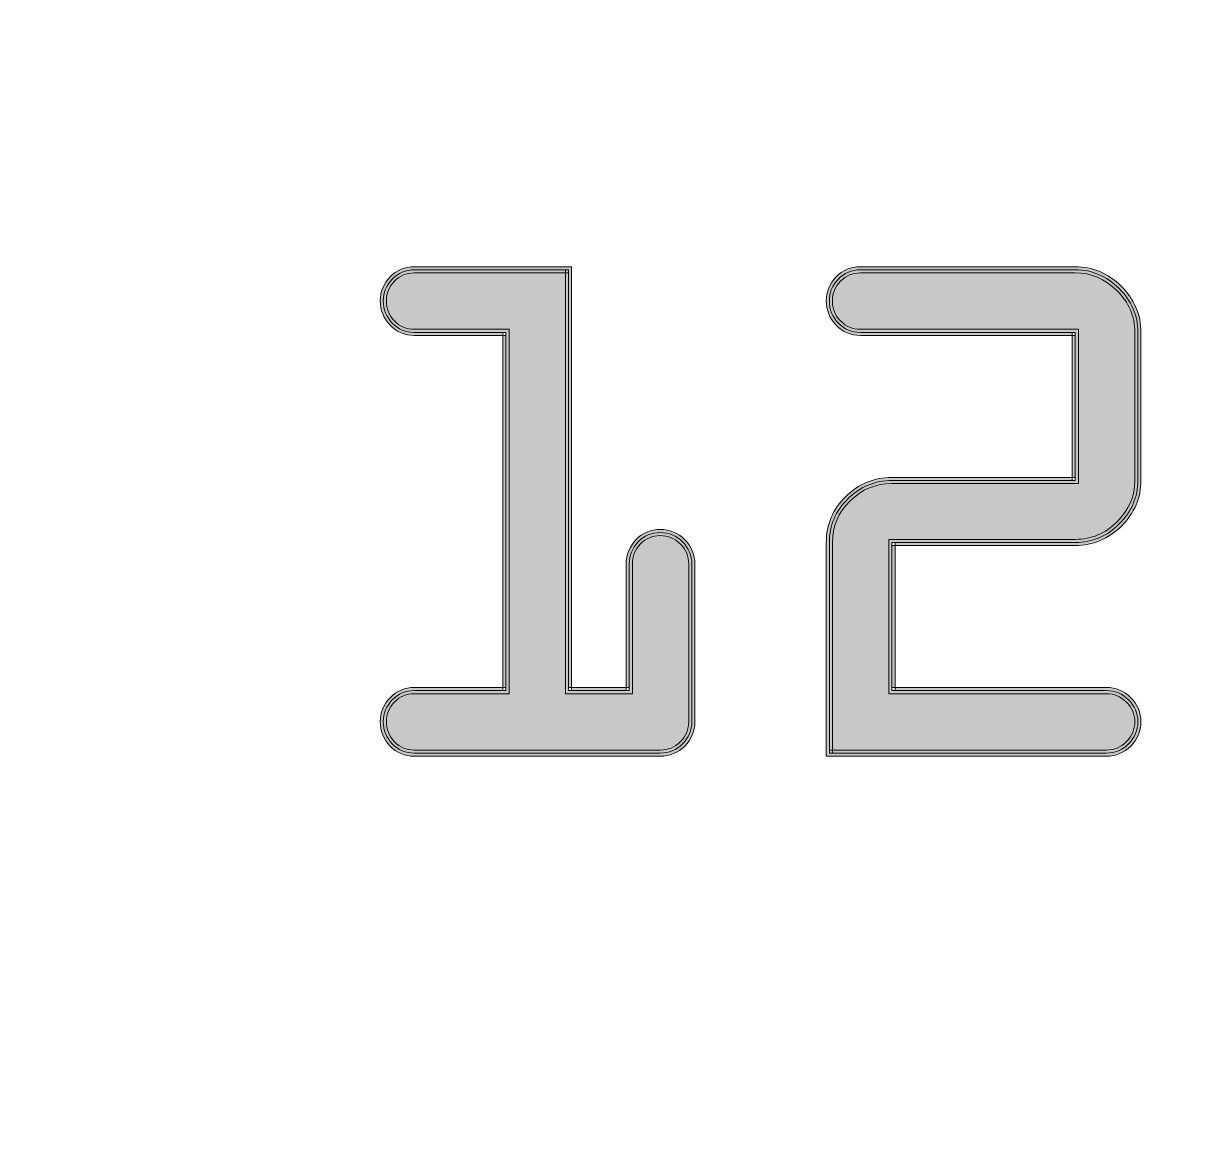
# Model space of a CAD drawing. Header units: inches. Extents: x 3.6 to 56.9, y 3.5 to 76.6.
# Drawn here: x 50.2 to 52.679, y 43.731 to 46.095 of the extents above; entities that cross this region are included whole.
import ezdxf

# ---------------------------------------------------------------- set-up
doc = ezdxf.new("R2010")
doc.units = ezdxf.units.IN
doc.header["$MEASUREMENT"] = 0
doc.layers.add('board', color=7, linetype='Continuous')
doc.layers.add('silk', color=7, linetype='Continuous')

msp = doc.modelspace()

# ---------------------------------------------------------------- hatches: boundary and pattern name
at = {"layer": 'silk', "true_color": 0xffffff}
h = msp.add_hatch(color=7, dxfattribs=at)
h.dxf.hatch_style = 2
edge = h.paths.add_edge_path()
edge.add_spline(control_points=[(51.9218, 44.5438), (51.9218, 44.5438), (52.5132, 44.5438), (52.5132, 44.5438), (52.5304, 44.5438), (52.5438, 44.5494), (52.5561, 44.5617), (52.5684, 44.574), (52.574, 44.5874), (52.574, 44.6046), (52.574, 44.6209), (52.5684, 44.6339), (52.5561, 44.6462), (52.5438, 44.6585), (52.5304, 44.6641), (52.5132, 44.6641), (52.5132, 44.6641), (52.0554, 44.6641), (52.0554, 44.6641), (52.0554, 44.6641), (52.0488, 44.6641), (52.0488, 44.6641), (52.0488, 44.6641), (52.0488, 44.6708), (52.0488, 44.6708), (52.0488, 44.6708), (52.0488, 44.9869), (52.0488, 44.9869), (52.0488, 44.9869), (52.0488, 44.9936), (52.0488, 44.9936), (52.0488, 44.9936), (52.0554, 44.9936), (52.0554, 44.9936), (52.0554, 44.9936), (52.447, 44.9936), (52.447, 44.9936), (52.4818, 44.9936), (52.5107, 45.0058), (52.5363, 45.0313), (52.5618, 45.0569), (52.574, 45.0853), (52.574, 45.1192), (52.574, 45.1192), (52.574, 45.4354), (52.574, 45.4354), (52.574, 45.4702), (52.5616, 45.4991), (52.5356, 45.5246), (52.5096, 45.5502), (52.4809, 45.5624), (52.447, 45.5624), (52.447, 45.5624), (51.988, 45.5624), (51.988, 45.5624), (51.9708, 45.5624), (51.9576, 45.5568), (51.9458, 45.5446), (51.9338, 45.5323), (51.9284, 45.5192), (51.9284, 45.5029), (51.9284, 45.4856), (51.9339, 45.4721), (51.9458, 45.4598), (51.9576, 45.4476), (51.9708, 45.442), (51.988, 45.442), (51.988, 45.442), (52.447, 45.442), (52.447, 45.442), (52.447, 45.442), (52.4536, 45.442), (52.4536, 45.442), (52.4536, 45.442), (52.4536, 45.4354), (52.4536, 45.4354), (52.4536, 45.4354), (52.4536, 45.1192), (52.4536, 45.1192), (52.4536, 45.1192), (52.4536, 45.1126), (52.4536, 45.1126), (52.4536, 45.1126), (52.447, 45.1126), (52.447, 45.1126), (52.447, 45.1126), (52.0554, 45.1126), (52.0554, 45.1126), (52.0206, 45.1126), (51.9917, 45.1006), (51.9661, 45.0755), (51.9406, 45.0504), (51.9284, 45.0218), (51.9284, 44.9869), (51.9284, 44.9869), (51.9284, 44.5372), (51.9284, 44.5372), (51.9284, 44.5372), (51.9218, 44.5372), (51.9218, 44.5372), (51.9218, 44.5372), (51.9218, 44.5438), (51.9218, 44.5438)], knot_values=[0, 0, 0, 0, 1, 1, 1, 2, 2, 2, 3, 3, 3, 4, 4, 4, 5, 5, 5, 6, 6, 6, 7, 7, 7, 8, 8, 8, 9, 9, 9, 10, 10, 10, 11, 11, 11, 12, 12, 12, 13, 13, 13, 14, 14, 14, 15, 15, 15, 16, 16, 16, 17, 17, 17, 18, 18, 18, 19, 19, 19, 20, 20, 20, 21, 21, 21, 22, 22, 22, 23, 23, 23, 24, 24, 24, 25, 25, 25, 26, 26, 26, 27, 27, 27, 28, 28, 28, 29, 29, 29, 30, 30, 30, 31, 31, 31, 32, 32, 32, 33, 33, 33, 34, 34, 34, 34], degree=3, periodic=1)
edge = h.paths.add_edge_path()
edge.add_spline(control_points=[(51.9152, 44.5372), (51.9152, 44.5372), (51.9152, 44.9869), (51.9152, 44.9869), (51.9152, 45.0245), (51.9295, 45.058), (51.9569, 45.0849), (51.9842, 45.1118), (52.018, 45.1258), (52.0554, 45.1258), (52.0554, 45.1258), (52.447, 45.1258), (52.447, 45.1258), (52.447, 45.1258), (52.447, 45.1192), (52.447, 45.1192), (52.447, 45.1192), (52.4404, 45.1192), (52.4404, 45.1192), (52.4404, 45.1192), (52.4404, 45.4354), (52.4404, 45.4354), (52.4404, 45.4354), (52.447, 45.4354), (52.447, 45.4354), (52.447, 45.4354), (52.447, 45.4288), (52.447, 45.4288), (52.447, 45.4288), (51.988, 45.4288), (51.988, 45.4288), (51.9681, 45.4288), (51.95, 45.4365), (51.9362, 45.4507), (51.9226, 45.4648), (51.9152, 45.4831), (51.9152, 45.5029), (51.9152, 45.5218), (51.9226, 45.5396), (51.9362, 45.5538), (51.95, 45.568), (51.9681, 45.5756), (51.988, 45.5756), (51.988, 45.5756), (52.447, 45.5756), (52.447, 45.5756), (52.4836, 45.5756), (52.5171, 45.5614), (52.5449, 45.5341), (52.5727, 45.5067), (52.5872, 45.4729), (52.5872, 45.4354), (52.5872, 45.4354), (52.5872, 45.1192), (52.5872, 45.1192), (52.5872, 45.0826), (52.573, 45.0493), (52.5456, 45.022), (52.5182, 44.9946), (52.4845, 44.9803), (52.447, 44.9803), (52.447, 44.9803), (52.0554, 44.9803), (52.0554, 44.9803), (52.0554, 44.9803), (52.0554, 44.9869), (52.0554, 44.9869), (52.0554, 44.9869), (52.0621, 44.9869), (52.0621, 44.9869), (52.0621, 44.9869), (52.0621, 44.6708), (52.0621, 44.6708), (52.0621, 44.6708), (52.0554, 44.6708), (52.0554, 44.6708), (52.0554, 44.6708), (52.0554, 44.6774), (52.0554, 44.6774), (52.0554, 44.6774), (52.5132, 44.6774), (52.5132, 44.6774), (52.533, 44.6774), (52.5513, 44.6698), (52.5655, 44.6556), (52.5796, 44.6415), (52.5872, 44.6236), (52.5872, 44.6046), (52.5872, 44.5848), (52.5796, 44.5665), (52.5655, 44.5523), (52.5513, 44.5382), (52.533, 44.5305), (52.5132, 44.5305), (52.5132, 44.5305), (51.9218, 44.5305), (51.9218, 44.5305), (51.9218, 44.5305), (51.9152, 44.5305), (51.9152, 44.5305), (51.9152, 44.5305), (51.9152, 44.5372), (51.9152, 44.5372)], knot_values=[0, 0, 0, 0, 1, 1, 1, 2, 2, 2, 3, 3, 3, 4, 4, 4, 5, 5, 5, 6, 6, 6, 7, 7, 7, 8, 8, 8, 9, 9, 9, 10, 10, 10, 11, 11, 11, 12, 12, 12, 13, 13, 13, 14, 14, 14, 15, 15, 15, 16, 16, 16, 17, 17, 17, 18, 18, 18, 19, 19, 19, 20, 20, 20, 21, 21, 21, 22, 22, 22, 23, 23, 23, 24, 24, 24, 25, 25, 25, 26, 26, 26, 27, 27, 27, 28, 28, 28, 29, 29, 29, 30, 30, 30, 31, 31, 31, 32, 32, 32, 33, 33, 33, 34, 34, 34, 34], degree=3, periodic=1)
edge = h.paths.add_edge_path()
edge.add_spline(control_points=[(50.9759, 44.6046), (50.9759, 44.5874), (50.9814, 44.5739), (50.9933, 44.5616), (51.0051, 44.5493), (51.0183, 44.5438), (51.0355, 44.5438), (51.0355, 44.5438), (51.5607, 44.5438), (51.5607, 44.5438), (51.5779, 44.5438), (51.5913, 44.5494), (51.6036, 44.5617), (51.6159, 44.574), (51.6215, 44.5874), (51.6215, 44.6046), (51.6215, 44.6046), (51.6215, 44.9406), (51.6215, 44.9406), (51.6215, 44.9578), (51.6159, 44.9713), (51.6036, 44.9836), (51.5913, 44.9959), (51.5779, 45.0015), (51.5607, 45.0015), (51.5435, 45.0015), (51.5303, 44.9959), (51.5185, 44.9837), (51.5066, 44.9714), (51.5011, 44.9579), (51.5011, 44.9406), (51.5011, 44.9406), (51.5011, 44.6708), (51.5011, 44.6708), (51.5011, 44.6708), (51.5011, 44.6641), (51.5011, 44.6641), (51.5011, 44.6641), (51.4945, 44.6641), (51.4945, 44.6641), (51.4945, 44.6641), (51.3649, 44.6641), (51.3649, 44.6641), (51.3649, 44.6641), (51.3583, 44.6641), (51.3583, 44.6641), (51.3583, 44.6641), (51.3583, 44.6708), (51.3583, 44.6708), (51.3583, 44.6708), (51.3583, 45.569), (51.3583, 45.569), (51.3583, 45.569), (51.3649, 45.569), (51.3649, 45.569), (51.3649, 45.569), (51.3649, 45.5624), (51.3649, 45.5624), (51.3649, 45.5624), (51.0355, 45.5624), (51.0355, 45.5624), (51.0183, 45.5624), (51.0051, 45.5568), (50.9933, 45.5446), (50.9813, 45.5323), (50.9759, 45.5192), (50.9759, 45.5029), (50.9759, 45.4856), (50.9814, 45.4721), (50.9933, 45.4598), (51.0051, 45.4476), (51.0183, 45.442), (51.0355, 45.442), (51.0355, 45.442), (51.2313, 45.442), (51.2313, 45.442), (51.2313, 45.442), (51.2379, 45.442), (51.2379, 45.442), (51.2379, 45.442), (51.2379, 45.4354), (51.2379, 45.4354), (51.2379, 45.4354), (51.2379, 44.6708), (51.2379, 44.6708), (51.2379, 44.6708), (51.2379, 44.6641), (51.2379, 44.6641), (51.2379, 44.6641), (51.2313, 44.6641), (51.2313, 44.6641), (51.2313, 44.6641), (51.0355, 44.6641), (51.0355, 44.6641), (51.0183, 44.6641), (51.0051, 44.6586), (50.9933, 44.6463), (50.9813, 44.634), (50.9759, 44.6209), (50.9759, 44.6046)], knot_values=[0, 0, 0, 0, 1, 1, 1, 2, 2, 2, 3, 3, 3, 4, 4, 4, 5, 5, 5, 6, 6, 6, 7, 7, 7, 8, 8, 8, 9, 9, 9, 10, 10, 10, 11, 11, 11, 12, 12, 12, 13, 13, 13, 14, 14, 14, 15, 15, 15, 16, 16, 16, 17, 17, 17, 18, 18, 18, 19, 19, 19, 20, 20, 20, 21, 21, 21, 22, 22, 22, 23, 23, 23, 24, 24, 24, 25, 25, 25, 26, 26, 26, 27, 27, 27, 28, 28, 28, 29, 29, 29, 30, 30, 30, 31, 31, 31, 32, 32, 32, 33, 33, 33, 33], degree=3, periodic=1)
edge = h.paths.add_edge_path()
edge.add_spline(control_points=[(50.9627, 44.6046), (50.9627, 44.6236), (50.9701, 44.6414), (50.9837, 44.6555), (50.9975, 44.6697), (51.0156, 44.6774), (51.0355, 44.6774), (51.0355, 44.6774), (51.2313, 44.6774), (51.2313, 44.6774), (51.2313, 44.6774), (51.2313, 44.6708), (51.2313, 44.6708), (51.2313, 44.6708), (51.2246, 44.6708), (51.2246, 44.6708), (51.2246, 44.6708), (51.2246, 45.4354), (51.2246, 45.4354), (51.2246, 45.4354), (51.2313, 45.4354), (51.2313, 45.4354), (51.2313, 45.4354), (51.2313, 45.4288), (51.2313, 45.4288), (51.2313, 45.4288), (51.0355, 45.4288), (51.0355, 45.4288), (51.0156, 45.4288), (50.9975, 45.4365), (50.9837, 45.4507), (50.9701, 45.4648), (50.9627, 45.4831), (50.9627, 45.5029), (50.9627, 45.5218), (50.9701, 45.5396), (50.9837, 45.5538), (50.9975, 45.568), (51.0156, 45.5756), (51.0355, 45.5756), (51.0355, 45.5756), (51.3649, 45.5756), (51.3649, 45.5756), (51.3649, 45.5756), (51.3715, 45.5756), (51.3715, 45.5756), (51.3715, 45.5756), (51.3715, 45.569), (51.3715, 45.569), (51.3715, 45.569), (51.3715, 44.6708), (51.3715, 44.6708), (51.3715, 44.6708), (51.3649, 44.6708), (51.3649, 44.6708), (51.3649, 44.6708), (51.3649, 44.6774), (51.3649, 44.6774), (51.3649, 44.6774), (51.4945, 44.6774), (51.4945, 44.6774), (51.4945, 44.6774), (51.4945, 44.6708), (51.4945, 44.6708), (51.4945, 44.6708), (51.4879, 44.6708), (51.4879, 44.6708), (51.4879, 44.6708), (51.4879, 44.9406), (51.4879, 44.9406), (51.4879, 44.9604), (51.4953, 44.9787), (51.5089, 44.9929), (51.5227, 45.0071), (51.5408, 45.0147), (51.5607, 45.0147), (51.5805, 45.0147), (51.5988, 45.0071), (51.613, 44.9929), (51.6271, 44.9788), (51.6347, 44.9605), (51.6347, 44.9406), (51.6347, 44.9406), (51.6347, 44.6046), (51.6347, 44.6046), (51.6347, 44.5848), (51.6271, 44.5665), (51.613, 44.5523), (51.5988, 44.5382), (51.5805, 44.5305), (51.5607, 44.5305), (51.5607, 44.5305), (51.0355, 44.5305), (51.0355, 44.5305), (51.0156, 44.5305), (50.9975, 44.5382), (50.9837, 44.5524), (50.9701, 44.5666), (50.9627, 44.5848), (50.9627, 44.6046)], knot_values=[0, 0, 0, 0, 1, 1, 1, 2, 2, 2, 3, 3, 3, 4, 4, 4, 5, 5, 5, 6, 6, 6, 7, 7, 7, 8, 8, 8, 9, 9, 9, 10, 10, 10, 11, 11, 11, 12, 12, 12, 13, 13, 13, 14, 14, 14, 15, 15, 15, 16, 16, 16, 17, 17, 17, 18, 18, 18, 19, 19, 19, 20, 20, 20, 21, 21, 21, 22, 22, 22, 23, 23, 23, 24, 24, 24, 25, 25, 25, 26, 26, 26, 27, 27, 27, 28, 28, 28, 29, 29, 29, 30, 30, 30, 31, 31, 31, 32, 32, 32, 33, 33, 33, 33], degree=3, periodic=1)
h = msp.add_hatch(color=7, dxfattribs=at)
h.dxf.hatch_style = 2
edge = h.paths.add_edge_path()
edge.add_spline(control_points=[(51.9218, 44.5372), (51.9218, 44.5372), (51.9218, 44.9869), (51.9218, 44.9869), (51.9218, 45.0231), (51.9351, 45.0542), (51.9615, 45.0802), (51.988, 45.1062), (52.0193, 45.1192), (52.0554, 45.1192), (52.0554, 45.1192), (52.447, 45.1192), (52.447, 45.1192), (52.447, 45.1192), (52.447, 45.4354), (52.447, 45.4354), (52.447, 45.4354), (51.988, 45.4354), (51.988, 45.4354), (51.9694, 45.4354), (51.9538, 45.442), (51.941, 45.4553), (51.9282, 45.4685), (51.9218, 45.4844), (51.9218, 45.5029), (51.9218, 45.5205), (51.9282, 45.536), (51.941, 45.5492), (51.9538, 45.5624), (51.9694, 45.569), (51.988, 45.569), (51.988, 45.569), (52.447, 45.569), (52.447, 45.569), (52.4823, 45.569), (52.5134, 45.5558), (52.5403, 45.5293), (52.5672, 45.5029), (52.5806, 45.4716), (52.5806, 45.4354), (52.5806, 45.4354), (52.5806, 45.1192), (52.5806, 45.1192), (52.5806, 45.084), (52.5674, 45.0531), (52.5409, 45.0266), (52.5145, 45.0002), (52.4832, 44.9869), (52.447, 44.9869), (52.447, 44.9869), (52.0554, 44.9869), (52.0554, 44.9869), (52.0554, 44.9869), (52.0554, 44.6708), (52.0554, 44.6708), (52.0554, 44.6708), (52.5132, 44.6708), (52.5132, 44.6708), (52.5317, 44.6708), (52.5476, 44.6641), (52.5608, 44.6509), (52.574, 44.6377), (52.5806, 44.6223), (52.5806, 44.6046), (52.5806, 44.5861), (52.574, 44.5702), (52.5608, 44.557), (52.5476, 44.5438), (52.5317, 44.5372), (52.5132, 44.5372), (52.5132, 44.5372), (51.9218, 44.5372), (51.9218, 44.5372)], knot_values=[0, 0, 0, 0, 1, 1, 1, 2, 2, 2, 3, 3, 3, 4, 4, 4, 5, 5, 5, 6, 6, 6, 7, 7, 7, 8, 8, 8, 9, 9, 9, 10, 10, 10, 11, 11, 11, 12, 12, 12, 13, 13, 13, 14, 14, 14, 15, 15, 15, 16, 16, 16, 17, 17, 17, 18, 18, 18, 19, 19, 19, 20, 20, 20, 21, 21, 21, 22, 22, 22, 23, 23, 23, 24, 24, 24, 24], degree=3, periodic=1)
edge = h.paths.add_edge_path()
edge.add_spline(control_points=[(50.9693, 44.6046), (50.9693, 44.6223), (50.9757, 44.6377), (50.9885, 44.6509), (51.0013, 44.6641), (51.0169, 44.6708), (51.0355, 44.6708), (51.0355, 44.6708), (51.2313, 44.6708), (51.2313, 44.6708), (51.2313, 44.6708), (51.2313, 45.4354), (51.2313, 45.4354), (51.2313, 45.4354), (51.0355, 45.4354), (51.0355, 45.4354), (51.0169, 45.4354), (51.0013, 45.442), (50.9885, 45.4553), (50.9757, 45.4685), (50.9693, 45.4844), (50.9693, 45.5029), (50.9693, 45.5205), (50.9757, 45.536), (50.9885, 45.5492), (51.0013, 45.5624), (51.0169, 45.569), (51.0355, 45.569), (51.0355, 45.569), (51.3649, 45.569), (51.3649, 45.569), (51.3649, 45.569), (51.3649, 44.6708), (51.3649, 44.6708), (51.3649, 44.6708), (51.4945, 44.6708), (51.4945, 44.6708), (51.4945, 44.6708), (51.4945, 44.9406), (51.4945, 44.9406), (51.4945, 44.9592), (51.5009, 44.975), (51.5137, 44.9883), (51.5265, 45.0015), (51.5421, 45.0081), (51.5607, 45.0081), (51.5792, 45.0081), (51.5951, 45.0015), (51.6083, 44.9883), (51.6215, 44.975), (51.6281, 44.9592), (51.6281, 44.9406), (51.6281, 44.9406), (51.6281, 44.6046), (51.6281, 44.6046), (51.6281, 44.5861), (51.6215, 44.5702), (51.6083, 44.557), (51.5951, 44.5438), (51.5792, 44.5372), (51.5607, 44.5372), (51.5607, 44.5372), (51.0355, 44.5372), (51.0355, 44.5372), (51.0169, 44.5372), (51.0013, 44.5438), (50.9885, 44.557), (50.9757, 44.5702), (50.9693, 44.5861), (50.9693, 44.6046)], knot_values=[0, 0, 0, 0, 1, 1, 1, 2, 2, 2, 3, 3, 3, 4, 4, 4, 5, 5, 5, 6, 6, 6, 7, 7, 7, 8, 8, 8, 9, 9, 9, 10, 10, 10, 11, 11, 11, 12, 12, 12, 13, 13, 13, 14, 14, 14, 15, 15, 15, 16, 16, 16, 17, 17, 17, 18, 18, 18, 19, 19, 19, 20, 20, 20, 21, 21, 21, 22, 22, 22, 23, 23, 23, 23], degree=3, periodic=1)

# ---------------------------------------------------------------- linework, layer by layer
at = {"layer": 'board', "color": 7, "lineweight": 20, "true_color": 0xffffff}
msp.add_open_spline([(56.8521, 12.1646), (56.8521, 12.1646), (55.3337, 10.6434), (55.3337, 10.6434), (55.3337, 10.6434), (43.9474, 10.6434), (43.9474, 10.6434), (43.9474, 10.6434), (41.4173, 8.1094), (41.4173, 8.1094), (41.4173, 8.1094), (8.7761, 8.1094), (8.7761, 8.1094), (8.7761, 8.1094), (6.246, 10.6434), (6.246, 10.6434), (6.246, 10.6434), (4.7111, 10.6434), (4.7111, 10.6434), (4.2186, 10.5873), (3.7727, 10.9401), (3.7148, 11.4312), (3.7074, 11.4979), (3.7074, 11.5709), (3.7148, 11.6404), (3.7148, 11.6404), (3.7148, 75.5088), (3.7148, 75.5088), (3.6569, 76.0016), (4.0097, 76.4482), (4.5011, 76.5061), (4.5706, 76.5142), (4.6408, 76.5142), (4.7114, 76.5061), (4.7114, 76.5061), (55.8558, 76.5061), (55.8558, 76.5061), (56.3487, 76.5636), (56.7949, 76.2104), (56.8521, 75.7176), (56.8602, 75.6481), (56.8602, 75.5779), (56.8521, 75.5088), (56.8521, 75.5088), (56.8521, 12.1646), (56.8521, 12.1646)], degree=3, knots=[0, 0, 0, 0, 1, 1, 1, 2, 2, 2, 3, 3, 3, 4, 4, 4, 5, 5, 5, 6, 6, 6, 7, 7, 7, 8, 8, 8, 9, 9, 9, 10, 10, 10, 11, 11, 11, 12, 12, 12, 13, 13, 13, 14, 14, 14, 15, 15, 15, 15], dxfattribs=at)
at = {"layer": 'silk', "lineweight": 0}
for points, knots in [([(50.9627, 44.6046), (50.9627, 44.6236), (50.9701, 44.6414), (50.9837, 44.6555), (50.9975, 44.6697), (51.0156, 44.6774), (51.0355, 44.6774), (51.0355, 44.6774), (51.2313, 44.6774), (51.2313, 44.6774), (51.2313, 44.6774), (51.2313, 44.6708), (51.2313, 44.6708), (51.2313, 44.6708), (51.2246, 44.6708), (51.2246, 44.6708), (51.2246, 44.6708), (51.2246, 45.4354), (51.2246, 45.4354), (51.2246, 45.4354), (51.2313, 45.4354), (51.2313, 45.4354), (51.2313, 45.4354), (51.2313, 45.4288), (51.2313, 45.4288), (51.2313, 45.4288), (51.0355, 45.4288), (51.0355, 45.4288), (51.0156, 45.4288), (50.9975, 45.4365), (50.9837, 45.4507), (50.9701, 45.4648), (50.9627, 45.4831), (50.9627, 45.5029), (50.9627, 45.5218), (50.9701, 45.5396), (50.9837, 45.5538), (50.9975, 45.568), (51.0156, 45.5756), (51.0355, 45.5756), (51.0355, 45.5756), (51.3649, 45.5756), (51.3649, 45.5756), (51.3649, 45.5756), (51.3715, 45.5756), (51.3715, 45.5756), (51.3715, 45.5756), (51.3715, 45.569), (51.3715, 45.569), (51.3715, 45.569), (51.3715, 44.6708), (51.3715, 44.6708), (51.3715, 44.6708), (51.3649, 44.6708), (51.3649, 44.6708), (51.3649, 44.6708), (51.3649, 44.6774), (51.3649, 44.6774), (51.3649, 44.6774), (51.4945, 44.6774), (51.4945, 44.6774), (51.4945, 44.6774), (51.4945, 44.6708), (51.4945, 44.6708), (51.4945, 44.6708), (51.4879, 44.6708), (51.4879, 44.6708), (51.4879, 44.6708), (51.4879, 44.9406), (51.4879, 44.9406), (51.4879, 44.9604), (51.4953, 44.9787), (51.5089, 44.9929), (51.5227, 45.0071), (51.5408, 45.0147), (51.5607, 45.0147), (51.5805, 45.0147), (51.5988, 45.0071), (51.613, 44.9929), (51.6271, 44.9788), (51.6347, 44.9605), (51.6347, 44.9406), (51.6347, 44.9406), (51.6347, 44.6046), (51.6347, 44.6046), (51.6347, 44.5848), (51.6271, 44.5665), (51.613, 44.5523), (51.5988, 44.5382), (51.5805, 44.5305), (51.5607, 44.5305), (51.5607, 44.5305), (51.0355, 44.5305), (51.0355, 44.5305), (51.0156, 44.5305), (50.9975, 44.5382), (50.9837, 44.5524), (50.9701, 44.5666), (50.9627, 44.5848), (50.9627, 44.6046)], [0, 0, 0, 0, 1, 1, 1, 2, 2, 2, 3, 3, 3, 4, 4, 4, 5, 5, 5, 6, 6, 6, 7, 7, 7, 8, 8, 8, 9, 9, 9, 10, 10, 10, 11, 11, 11, 12, 12, 12, 13, 13, 13, 14, 14, 14, 15, 15, 15, 16, 16, 16, 17, 17, 17, 18, 18, 18, 19, 19, 19, 20, 20, 20, 21, 21, 21, 22, 22, 22, 23, 23, 23, 24, 24, 24, 25, 25, 25, 26, 26, 26, 27, 27, 27, 28, 28, 28, 29, 29, 29, 30, 30, 30, 31, 31, 31, 32, 32, 32, 33, 33, 33, 33]), ([(51.9152, 44.5372), (51.9152, 44.5372), (51.9152, 44.9869), (51.9152, 44.9869), (51.9152, 45.0245), (51.9295, 45.058), (51.9569, 45.0849), (51.9842, 45.1118), (52.018, 45.1258), (52.0554, 45.1258), (52.0554, 45.1258), (52.447, 45.1258), (52.447, 45.1258), (52.447, 45.1258), (52.447, 45.1192), (52.447, 45.1192), (52.447, 45.1192), (52.4404, 45.1192), (52.4404, 45.1192), (52.4404, 45.1192), (52.4404, 45.4354), (52.4404, 45.4354), (52.4404, 45.4354), (52.447, 45.4354), (52.447, 45.4354), (52.447, 45.4354), (52.447, 45.4288), (52.447, 45.4288), (52.447, 45.4288), (51.988, 45.4288), (51.988, 45.4288), (51.9681, 45.4288), (51.95, 45.4365), (51.9362, 45.4507), (51.9226, 45.4648), (51.9152, 45.4831), (51.9152, 45.5029), (51.9152, 45.5218), (51.9226, 45.5396), (51.9362, 45.5538), (51.95, 45.568), (51.9681, 45.5756), (51.988, 45.5756), (51.988, 45.5756), (52.447, 45.5756), (52.447, 45.5756), (52.4836, 45.5756), (52.5171, 45.5614), (52.5449, 45.5341), (52.5727, 45.5067), (52.5872, 45.4729), (52.5872, 45.4354), (52.5872, 45.4354), (52.5872, 45.1192), (52.5872, 45.1192), (52.5872, 45.0826), (52.573, 45.0493), (52.5456, 45.022), (52.5182, 44.9946), (52.4845, 44.9803), (52.447, 44.9803), (52.447, 44.9803), (52.0554, 44.9803), (52.0554, 44.9803), (52.0554, 44.9803), (52.0554, 44.9869), (52.0554, 44.9869), (52.0554, 44.9869), (52.0621, 44.9869), (52.0621, 44.9869), (52.0621, 44.9869), (52.0621, 44.6708), (52.0621, 44.6708), (52.0621, 44.6708), (52.0554, 44.6708), (52.0554, 44.6708), (52.0554, 44.6708), (52.0554, 44.6774), (52.0554, 44.6774), (52.0554, 44.6774), (52.5132, 44.6774), (52.5132, 44.6774), (52.533, 44.6774), (52.5513, 44.6698), (52.5655, 44.6556), (52.5796, 44.6415), (52.5872, 44.6236), (52.5872, 44.6046), (52.5872, 44.5848), (52.5796, 44.5665), (52.5655, 44.5523), (52.5513, 44.5382), (52.533, 44.5305), (52.5132, 44.5305), (52.5132, 44.5305), (51.9218, 44.5305), (51.9218, 44.5305), (51.9218, 44.5305), (51.9152, 44.5305), (51.9152, 44.5305), (51.9152, 44.5305), (51.9152, 44.5372), (51.9152, 44.5372)], [0, 0, 0, 0, 1, 1, 1, 2, 2, 2, 3, 3, 3, 4, 4, 4, 5, 5, 5, 6, 6, 6, 7, 7, 7, 8, 8, 8, 9, 9, 9, 10, 10, 10, 11, 11, 11, 12, 12, 12, 13, 13, 13, 14, 14, 14, 15, 15, 15, 16, 16, 16, 17, 17, 17, 18, 18, 18, 19, 19, 19, 20, 20, 20, 21, 21, 21, 22, 22, 22, 23, 23, 23, 24, 24, 24, 25, 25, 25, 26, 26, 26, 27, 27, 27, 28, 28, 28, 29, 29, 29, 30, 30, 30, 31, 31, 31, 32, 32, 32, 33, 33, 33, 34, 34, 34, 34]), ([(50.9693, 44.6046), (50.9693, 44.6223), (50.9757, 44.6377), (50.9885, 44.6509), (51.0013, 44.6641), (51.0169, 44.6708), (51.0355, 44.6708), (51.0355, 44.6708), (51.2313, 44.6708), (51.2313, 44.6708), (51.2313, 44.6708), (51.2313, 45.4354), (51.2313, 45.4354), (51.2313, 45.4354), (51.0355, 45.4354), (51.0355, 45.4354), (51.0169, 45.4354), (51.0013, 45.442), (50.9885, 45.4553), (50.9757, 45.4685), (50.9693, 45.4844), (50.9693, 45.5029), (50.9693, 45.5205), (50.9757, 45.536), (50.9885, 45.5492), (51.0013, 45.5624), (51.0169, 45.569), (51.0355, 45.569), (51.0355, 45.569), (51.3649, 45.569), (51.3649, 45.569), (51.3649, 45.569), (51.3649, 44.6708), (51.3649, 44.6708), (51.3649, 44.6708), (51.4945, 44.6708), (51.4945, 44.6708), (51.4945, 44.6708), (51.4945, 44.9406), (51.4945, 44.9406), (51.4945, 44.9592), (51.5009, 44.975), (51.5137, 44.9883), (51.5265, 45.0015), (51.5421, 45.0081), (51.5607, 45.0081), (51.5792, 45.0081), (51.5951, 45.0015), (51.6083, 44.9883), (51.6215, 44.975), (51.6281, 44.9592), (51.6281, 44.9406), (51.6281, 44.9406), (51.6281, 44.6046), (51.6281, 44.6046), (51.6281, 44.5861), (51.6215, 44.5702), (51.6083, 44.557), (51.5951, 44.5438), (51.5792, 44.5372), (51.5607, 44.5372), (51.5607, 44.5372), (51.0355, 44.5372), (51.0355, 44.5372), (51.0169, 44.5372), (51.0013, 44.5438), (50.9885, 44.557), (50.9757, 44.5702), (50.9693, 44.5861), (50.9693, 44.6046)], [0, 0, 0, 0, 1, 1, 1, 2, 2, 2, 3, 3, 3, 4, 4, 4, 5, 5, 5, 6, 6, 6, 7, 7, 7, 8, 8, 8, 9, 9, 9, 10, 10, 10, 11, 11, 11, 12, 12, 12, 13, 13, 13, 14, 14, 14, 15, 15, 15, 16, 16, 16, 17, 17, 17, 18, 18, 18, 19, 19, 19, 20, 20, 20, 21, 21, 21, 22, 22, 22, 23, 23, 23, 23]), ([(50.9759, 44.6046), (50.9759, 44.5874), (50.9814, 44.5739), (50.9933, 44.5616), (51.0051, 44.5493), (51.0183, 44.5438), (51.0355, 44.5438), (51.0355, 44.5438), (51.5607, 44.5438), (51.5607, 44.5438), (51.5779, 44.5438), (51.5913, 44.5494), (51.6036, 44.5617), (51.6159, 44.574), (51.6215, 44.5874), (51.6215, 44.6046), (51.6215, 44.6046), (51.6215, 44.9406), (51.6215, 44.9406), (51.6215, 44.9578), (51.6159, 44.9713), (51.6036, 44.9836), (51.5913, 44.9959), (51.5779, 45.0015), (51.5607, 45.0015), (51.5435, 45.0015), (51.5303, 44.9959), (51.5185, 44.9837), (51.5066, 44.9714), (51.5011, 44.9579), (51.5011, 44.9406), (51.5011, 44.9406), (51.5011, 44.6708), (51.5011, 44.6708), (51.5011, 44.6708), (51.5011, 44.6641), (51.5011, 44.6641), (51.5011, 44.6641), (51.4945, 44.6641), (51.4945, 44.6641), (51.4945, 44.6641), (51.3649, 44.6641), (51.3649, 44.6641), (51.3649, 44.6641), (51.3583, 44.6641), (51.3583, 44.6641), (51.3583, 44.6641), (51.3583, 44.6708), (51.3583, 44.6708), (51.3583, 44.6708), (51.3583, 45.569), (51.3583, 45.569), (51.3583, 45.569), (51.3649, 45.569), (51.3649, 45.569), (51.3649, 45.569), (51.3649, 45.5624), (51.3649, 45.5624), (51.3649, 45.5624), (51.0355, 45.5624), (51.0355, 45.5624), (51.0183, 45.5624), (51.0051, 45.5568), (50.9933, 45.5446), (50.9813, 45.5323), (50.9759, 45.5192), (50.9759, 45.5029), (50.9759, 45.4856), (50.9814, 45.4721), (50.9933, 45.4598), (51.0051, 45.4476), (51.0183, 45.442), (51.0355, 45.442), (51.0355, 45.442), (51.2313, 45.442), (51.2313, 45.442), (51.2313, 45.442), (51.2379, 45.442), (51.2379, 45.442), (51.2379, 45.442), (51.2379, 45.4354), (51.2379, 45.4354), (51.2379, 45.4354), (51.2379, 44.6708), (51.2379, 44.6708), (51.2379, 44.6708), (51.2379, 44.6641), (51.2379, 44.6641), (51.2379, 44.6641), (51.2313, 44.6641), (51.2313, 44.6641), (51.2313, 44.6641), (51.0355, 44.6641), (51.0355, 44.6641), (51.0183, 44.6641), (51.0051, 44.6586), (50.9933, 44.6463), (50.9813, 44.634), (50.9759, 44.6209), (50.9759, 44.6046)], [0, 0, 0, 0, 1, 1, 1, 2, 2, 2, 3, 3, 3, 4, 4, 4, 5, 5, 5, 6, 6, 6, 7, 7, 7, 8, 8, 8, 9, 9, 9, 10, 10, 10, 11, 11, 11, 12, 12, 12, 13, 13, 13, 14, 14, 14, 15, 15, 15, 16, 16, 16, 17, 17, 17, 18, 18, 18, 19, 19, 19, 20, 20, 20, 21, 21, 21, 22, 22, 22, 23, 23, 23, 24, 24, 24, 25, 25, 25, 26, 26, 26, 27, 27, 27, 28, 28, 28, 29, 29, 29, 30, 30, 30, 31, 31, 31, 32, 32, 32, 33, 33, 33, 33]), ([(51.9218, 44.5372), (51.9218, 44.5372), (51.9218, 44.9869), (51.9218, 44.9869), (51.9218, 45.0231), (51.9351, 45.0542), (51.9615, 45.0802), (51.988, 45.1062), (52.0193, 45.1192), (52.0554, 45.1192), (52.0554, 45.1192), (52.447, 45.1192), (52.447, 45.1192), (52.447, 45.1192), (52.447, 45.4354), (52.447, 45.4354), (52.447, 45.4354), (51.988, 45.4354), (51.988, 45.4354), (51.9694, 45.4354), (51.9538, 45.442), (51.941, 45.4553), (51.9282, 45.4685), (51.9218, 45.4844), (51.9218, 45.5029), (51.9218, 45.5205), (51.9282, 45.536), (51.941, 45.5492), (51.9538, 45.5624), (51.9694, 45.569), (51.988, 45.569), (51.988, 45.569), (52.447, 45.569), (52.447, 45.569), (52.4823, 45.569), (52.5134, 45.5558), (52.5403, 45.5293), (52.5672, 45.5029), (52.5806, 45.4716), (52.5806, 45.4354), (52.5806, 45.4354), (52.5806, 45.1192), (52.5806, 45.1192), (52.5806, 45.084), (52.5674, 45.0531), (52.5409, 45.0266), (52.5145, 45.0002), (52.4832, 44.9869), (52.447, 44.9869), (52.447, 44.9869), (52.0554, 44.9869), (52.0554, 44.9869), (52.0554, 44.9869), (52.0554, 44.6708), (52.0554, 44.6708), (52.0554, 44.6708), (52.5132, 44.6708), (52.5132, 44.6708), (52.5317, 44.6708), (52.5476, 44.6641), (52.5608, 44.6509), (52.574, 44.6377), (52.5806, 44.6223), (52.5806, 44.6046), (52.5806, 44.5861), (52.574, 44.5702), (52.5608, 44.557), (52.5476, 44.5438), (52.5317, 44.5372), (52.5132, 44.5372), (52.5132, 44.5372), (51.9218, 44.5372), (51.9218, 44.5372)], [0, 0, 0, 0, 1, 1, 1, 2, 2, 2, 3, 3, 3, 4, 4, 4, 5, 5, 5, 6, 6, 6, 7, 7, 7, 8, 8, 8, 9, 9, 9, 10, 10, 10, 11, 11, 11, 12, 12, 12, 13, 13, 13, 14, 14, 14, 15, 15, 15, 16, 16, 16, 17, 17, 17, 18, 18, 18, 19, 19, 19, 20, 20, 20, 21, 21, 21, 22, 22, 22, 23, 23, 23, 24, 24, 24, 24]), ([(51.9218, 44.5438), (51.9218, 44.5438), (52.5132, 44.5438), (52.5132, 44.5438), (52.5304, 44.5438), (52.5438, 44.5494), (52.5561, 44.5617), (52.5684, 44.574), (52.574, 44.5874), (52.574, 44.6046), (52.574, 44.6209), (52.5684, 44.6339), (52.5561, 44.6462), (52.5438, 44.6585), (52.5304, 44.6641), (52.5132, 44.6641), (52.5132, 44.6641), (52.0554, 44.6641), (52.0554, 44.6641), (52.0554, 44.6641), (52.0488, 44.6641), (52.0488, 44.6641), (52.0488, 44.6641), (52.0488, 44.6708), (52.0488, 44.6708), (52.0488, 44.6708), (52.0488, 44.9869), (52.0488, 44.9869), (52.0488, 44.9869), (52.0488, 44.9936), (52.0488, 44.9936), (52.0488, 44.9936), (52.0554, 44.9936), (52.0554, 44.9936), (52.0554, 44.9936), (52.447, 44.9936), (52.447, 44.9936), (52.4818, 44.9936), (52.5107, 45.0058), (52.5363, 45.0313), (52.5618, 45.0569), (52.574, 45.0853), (52.574, 45.1192), (52.574, 45.1192), (52.574, 45.4354), (52.574, 45.4354), (52.574, 45.4702), (52.5616, 45.4991), (52.5356, 45.5246), (52.5096, 45.5502), (52.4809, 45.5624), (52.447, 45.5624), (52.447, 45.5624), (51.988, 45.5624), (51.988, 45.5624), (51.9708, 45.5624), (51.9576, 45.5568), (51.9458, 45.5446), (51.9338, 45.5323), (51.9284, 45.5192), (51.9284, 45.5029), (51.9284, 45.4856), (51.9339, 45.4721), (51.9458, 45.4598), (51.9576, 45.4476), (51.9708, 45.442), (51.988, 45.442), (51.988, 45.442), (52.447, 45.442), (52.447, 45.442), (52.447, 45.442), (52.4536, 45.442), (52.4536, 45.442), (52.4536, 45.442), (52.4536, 45.4354), (52.4536, 45.4354), (52.4536, 45.4354), (52.4536, 45.1192), (52.4536, 45.1192), (52.4536, 45.1192), (52.4536, 45.1126), (52.4536, 45.1126), (52.4536, 45.1126), (52.447, 45.1126), (52.447, 45.1126), (52.447, 45.1126), (52.0554, 45.1126), (52.0554, 45.1126), (52.0206, 45.1126), (51.9917, 45.1006), (51.9661, 45.0755), (51.9406, 45.0504), (51.9284, 45.0218), (51.9284, 44.9869), (51.9284, 44.9869), (51.9284, 44.5372), (51.9284, 44.5372), (51.9284, 44.5372), (51.9218, 44.5372), (51.9218, 44.5372), (51.9218, 44.5372), (51.9218, 44.5438), (51.9218, 44.5438)], [0, 0, 0, 0, 1, 1, 1, 2, 2, 2, 3, 3, 3, 4, 4, 4, 5, 5, 5, 6, 6, 6, 7, 7, 7, 8, 8, 8, 9, 9, 9, 10, 10, 10, 11, 11, 11, 12, 12, 12, 13, 13, 13, 14, 14, 14, 15, 15, 15, 16, 16, 16, 17, 17, 17, 18, 18, 18, 19, 19, 19, 20, 20, 20, 21, 21, 21, 22, 22, 22, 23, 23, 23, 24, 24, 24, 25, 25, 25, 26, 26, 26, 27, 27, 27, 28, 28, 28, 29, 29, 29, 30, 30, 30, 31, 31, 31, 32, 32, 32, 33, 33, 33, 34, 34, 34, 34])]:
    msp.add_open_spline(points, degree=3, knots=knots, dxfattribs=at)

doc.saveas('drawing.dxf')
